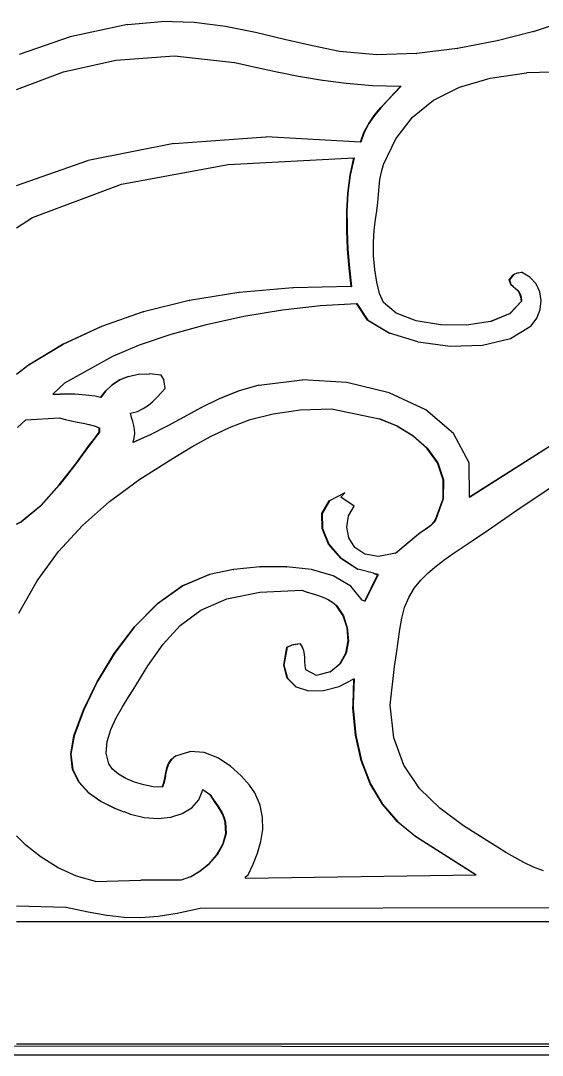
# Model space of a CAD drawing. Header units: inches. Extents: x -343 to 13887, y -13069 to -746.
# Drawn here: x 3403.59 to 3413.24, y -9231.16 to -9212.01 of the extents above; entities that cross this region are included whole.
import ezdxf

# ---------------------------------------------------------------- set-up
doc = ezdxf.new("R2010")
doc.units = ezdxf.units.IN
doc.header["$LTSCALE"] = 17
doc.header["$MEASUREMENT"] = 0
doc.layers.add('OUTLINE', color=1, linetype='Continuous', lineweight=25)

# ---------------------------------------------------------------- blocks, each defined once
blk = doc.blocks.new('fddd')
for p, q in [((-490.929, -3275.041), (-491.987, -3275.269)), ((-490.929, -3275.041), (-490.924, -3275.041)), ((-490.924, -3275.041), (-490.302, -3274.987)), ((-490.302, -3274.987), (-490.299, -3274.987)), ((-490.298, -3274.987), (-490.299, -3274.987)), ((-489.696, -3275.006), (-490.298, -3274.987)), ((-489.117, -3275.08), (-489.696, -3275.006)), ((-488.561, -3275.19), (-489.117, -3275.08)), ((-482.817, -3274.97), (-483.404, -3275.167)), ((-491.992, -3275.269), (-492.935, -3275.596)), ((-491.992, -3275.269), (-491.987, -3275.269)), ((-488.024, -3275.315), (-488.561, -3275.19)), ((-487.507, -3275.438), (-488.024, -3275.315)), ((-483.409, -3275.167), (-484.085, -3275.345)), ((-483.409, -3275.167), (-483.404, -3275.167)), ((-487.006, -3275.538), (-487.507, -3275.438)), ((-484.826, -3275.487), (-485.576, -3275.578)), ((-484.826, -3275.487), (-484.821, -3275.487)), ((-484.09, -3275.345), (-484.821, -3275.487)), ((-484.09, -3275.345), (-484.085, -3275.345)), ((-492.113, -3275.916), (-491.142, -3275.698)), ((-491.142, -3275.698), (-490.057, -3275.621)), ((-490.057, -3275.621), (-488.945, -3275.746)), ((-486.316, -3275.601), (-487.006, -3275.538)), ((-485.581, -3275.578), (-486.316, -3275.601)), ((-485.581, -3275.578), (-485.576, -3275.578)), ((-488.945, -3275.746), (-488.941, -3275.746)), ((-488.941, -3275.746), (-488.532, -3275.834)), ((-488.532, -3275.834), (-488.527, -3275.834)), ((-488.527, -3275.834), (-488.132, -3275.921)), ((-492.984, -3276.244), (-492.113, -3275.916)), ((-488.132, -3275.921), (-488.127, -3275.921)), ((-488.127, -3275.921), (-487.733, -3276.002)), ((-487.733, -3276.002), (-487.728, -3276.002)), ((-487.728, -3276.002), (-487.321, -3276.073)), ((-487.321, -3276.073), (-487.316, -3276.073)), ((-487.316, -3276.073), (-486.882, -3276.129)), ((-484.786, -3276.198), (-484.214, -3276.031)), ((-484.214, -3276.031), (-483.542, -3275.937)), ((-482.766, -3275.912), (-483.542, -3275.937)), ((-486.882, -3276.129), (-486.877, -3276.129)), ((-486.877, -3276.129), (-486.403, -3276.167)), ((-486.403, -3276.167), (-486.398, -3276.167)), ((-486.398, -3276.167), (-485.871, -3276.181)), ((-485.993, -3276.313), (-485.871, -3276.181)), ((-485.866, -3276.181), (-485.988, -3276.313)), ((-485.871, -3276.181), (-485.866, -3276.181)), ((-485.264, -3276.439), (-484.786, -3276.198)), ((-486.243, -3276.58), (-486.119, -3276.445)), ((-486.114, -3276.445), (-486.238, -3276.58)), ((-486.119, -3276.445), (-485.993, -3276.313)), ((-486.119, -3276.445), (-486.114, -3276.445)), ((-485.988, -3276.313), (-486.114, -3276.445)), ((-485.993, -3276.313), (-485.988, -3276.313)), ((-485.654, -3276.757), (-485.264, -3276.439)), ((-486.361, -3276.722), (-486.243, -3276.58)), ((-486.238, -3276.58), (-486.356, -3276.722)), ((-486.243, -3276.58), (-486.238, -3276.58)), ((-486.465, -3276.873), (-486.361, -3276.722)), ((-486.356, -3276.722), (-486.461, -3276.873)), ((-486.361, -3276.722), (-486.356, -3276.722)), ((-485.96, -3277.154), (-485.654, -3276.757)), ((-486.614, -3277.218), (-486.552, -3277.038)), ((-486.547, -3277.038), (-486.61, -3277.218)), ((-486.552, -3277.038), (-486.465, -3276.873)), ((-486.552, -3277.038), (-486.547, -3277.038)), ((-486.461, -3276.873), (-486.547, -3277.038)), ((-486.465, -3276.873), (-486.461, -3276.873)), ((-490.069, -3277.241), (-491.659, -3277.559)), ((-490.069, -3277.241), (-490.064, -3277.241)), ((-490.064, -3277.241), (-488.366, -3277.122)), ((-488.366, -3277.122), (-488.363, -3277.122)), ((-488.361, -3277.122), (-488.363, -3277.122)), ((-486.614, -3277.218), (-488.361, -3277.122)), ((-486.61, -3277.218), (-486.614, -3277.218)), ((-486.188, -3277.633), (-485.96, -3277.154)), ((-492.984, -3278.022), (-491.664, -3277.559)), ((-491.664, -3277.559), (-491.659, -3277.559)), ((-491.04, -3277.998), (-489.063, -3277.629)), ((-489.063, -3277.629), (-486.739, -3277.509)), ((-486.809, -3277.828), (-486.739, -3277.509)), ((-486.734, -3277.508), (-486.805, -3277.828)), ((-486.739, -3277.509), (-486.734, -3277.508)), ((-486.256, -3277.908), (-486.23, -3277.77)), ((-486.23, -3277.77), (-486.188, -3277.633)), ((-492.689, -3278.614), (-491.04, -3277.998)), ((-486.852, -3278.161), (-486.809, -3277.828)), ((-486.805, -3277.828), (-486.848, -3278.161)), ((-486.809, -3277.828), (-486.805, -3277.828)), ((-486.273, -3278.046), (-486.256, -3277.908)), ((-486.871, -3278.503), (-486.852, -3278.161)), ((-486.848, -3278.161), (-486.867, -3278.503)), ((-486.852, -3278.161), (-486.848, -3278.161)), ((-486.296, -3278.334), (-486.284, -3278.188)), ((-486.284, -3278.188), (-486.273, -3278.046)), ((-486.311, -3278.487), (-486.296, -3278.334)), ((-486.871, -3278.503), (-486.867, -3278.503)), ((-486.871, -3278.755), (-486.871, -3278.503)), ((-486.867, -3278.503), (-486.866, -3278.755)), ((-486.337, -3278.649), (-486.311, -3278.487)), ((-492.984, -3278.803), (-492.689, -3278.614)), ((-486.866, -3278.755), (-486.871, -3278.755)), ((-486.87, -3278.852), (-486.871, -3278.755)), ((-486.866, -3278.755), (-486.866, -3278.852)), ((-486.364, -3278.846), (-486.337, -3278.649)), ((-486.87, -3278.852), (-486.866, -3278.852)), ((-486.854, -3279.202), (-486.87, -3278.852)), ((-486.866, -3278.852), (-486.849, -3279.202)), ((-486.376, -3279.077), (-486.364, -3278.846)), ((-486.373, -3279.325), (-486.376, -3279.077)), ((-486.854, -3279.202), (-486.849, -3279.202)), ((-486.825, -3279.551), (-486.854, -3279.202)), ((-486.849, -3279.202), (-486.82, -3279.551)), ((-486.353, -3279.576), (-486.373, -3279.325)), ((-486.825, -3279.551), (-486.82, -3279.551)), ((-486.788, -3279.893), (-486.825, -3279.551)), ((-486.82, -3279.551), (-486.783, -3279.893)), ((-486.316, -3279.813), (-486.353, -3279.576)), ((-483.862, -3279.769), (-483.835, -3279.733)), ((-483.83, -3279.733), (-483.857, -3279.769)), ((-483.835, -3279.733), (-483.814, -3279.704)), ((-483.835, -3279.733), (-483.83, -3279.733)), ((-483.809, -3279.704), (-483.83, -3279.733)), ((-483.814, -3279.704), (-483.794, -3279.681)), ((-483.814, -3279.704), (-483.809, -3279.704)), ((-483.79, -3279.681), (-483.809, -3279.704)), ((-483.794, -3279.681), (-483.772, -3279.663)), ((-483.794, -3279.681), (-483.79, -3279.681)), ((-483.767, -3279.663), (-483.79, -3279.681)), ((-483.772, -3279.663), (-483.741, -3279.648)), ((-483.772, -3279.663), (-483.767, -3279.663)), ((-483.736, -3279.648), (-483.767, -3279.663)), ((-483.741, -3279.648), (-483.736, -3279.648)), ((-483.698, -3279.635), (-483.736, -3279.648)), ((-483.698, -3279.635), (-483.694, -3279.635)), ((-483.694, -3279.635), (-483.639, -3279.624)), ((-483.639, -3279.624), (-483.638, -3279.624)), ((-483.638, -3279.624), (-483.634, -3279.624)), ((-483.48, -3279.716), (-483.634, -3279.624)), ((-483.367, -3279.84), (-483.48, -3279.716)), ((-487.867, -3279.914), (-488.861, -3280.001)), ((-487.867, -3279.914), (-487.862, -3279.914)), ((-486.788, -3279.893), (-487.862, -3279.914)), ((-486.788, -3279.893), (-486.783, -3279.893)), ((-486.262, -3280.02), (-486.316, -3279.813)), ((-483.837, -3279.852), (-483.862, -3279.769)), ((-483.862, -3279.769), (-483.857, -3279.769)), ((-483.857, -3279.769), (-483.832, -3279.852)), ((-483.793, -3279.891), (-483.837, -3279.852)), ((-483.837, -3279.852), (-483.832, -3279.852)), ((-483.832, -3279.852), (-483.788, -3279.891)), ((-483.753, -3279.925), (-483.793, -3279.891)), ((-483.793, -3279.891), (-483.788, -3279.891)), ((-483.788, -3279.891), (-483.748, -3279.925)), ((-483.718, -3279.956), (-483.753, -3279.925)), ((-483.753, -3279.925), (-483.748, -3279.925)), ((-483.748, -3279.925), (-483.713, -3279.956)), ((-483.297, -3279.988), (-483.367, -3279.84)), ((-488.866, -3280.001), (-489.783, -3280.151)), ((-488.866, -3280.001), (-488.861, -3280.001)), ((-486.188, -3280.184), (-486.262, -3280.02)), ((-483.718, -3279.956), (-483.713, -3279.956)), ((-483.688, -3279.991), (-483.718, -3279.956)), ((-483.713, -3279.956), (-483.684, -3279.991)), ((-483.688, -3279.991), (-483.684, -3279.991)), ((-483.665, -3280.034), (-483.688, -3279.991)), ((-483.684, -3279.991), (-483.66, -3280.034)), ((-483.665, -3280.034), (-483.66, -3280.034)), ((-483.648, -3280.09), (-483.665, -3280.034)), ((-483.66, -3280.034), (-483.643, -3280.09)), ((-483.648, -3280.09), (-483.643, -3280.09)), ((-483.639, -3280.163), (-483.648, -3280.09)), ((-483.643, -3280.09), (-483.634, -3280.163)), ((-483.271, -3280.149), (-483.297, -3279.988)), ((-489.788, -3280.151), (-490.631, -3280.362)), ((-489.788, -3280.151), (-489.783, -3280.151)), ((-488.062, -3280.322), (-487.357, -3280.241)), ((-487.357, -3280.241), (-486.689, -3280.205)), ((-486.689, -3280.205), (-486.684, -3280.204)), ((-486.487, -3280.515), (-486.689, -3280.205)), ((-486.684, -3280.204), (-486.482, -3280.515)), ((-485.957, -3280.387), (-486.188, -3280.184)), ((-483.854, -3280.392), (-483.639, -3280.163)), ((-483.634, -3280.163), (-483.849, -3280.392)), ((-483.639, -3280.163), (-483.634, -3280.163)), ((-483.289, -3280.314), (-483.271, -3280.149)), ((-490.636, -3280.362), (-491.408, -3280.633)), ((-490.636, -3280.362), (-490.631, -3280.362)), ((-489.467, -3280.594), (-488.773, -3280.442)), ((-488.773, -3280.442), (-488.062, -3280.322)), ((-485.586, -3280.528), (-485.957, -3280.387)), ((-484.213, -3280.538), (-483.854, -3280.392)), ((-483.849, -3280.392), (-484.208, -3280.538)), ((-483.854, -3280.392), (-483.849, -3280.392)), ((-483.46, -3280.619), (-483.352, -3280.474)), ((-483.352, -3280.474), (-483.289, -3280.314)), ((-492.121, -3280.961), (-491.413, -3280.633)), ((-491.408, -3280.633), (-492.116, -3280.961)), ((-491.413, -3280.633), (-491.408, -3280.633)), ((-490.119, -3280.771), (-489.467, -3280.594)), ((-486.086, -3280.755), (-486.487, -3280.515)), ((-486.487, -3280.515), (-486.482, -3280.515)), ((-486.482, -3280.515), (-486.081, -3280.755)), ((-485.133, -3280.603), (-485.586, -3280.528)), ((-484.655, -3280.608), (-485.133, -3280.603)), ((-484.213, -3280.538), (-484.655, -3280.608)), ((-484.213, -3280.538), (-484.208, -3280.538)), ((-483.841, -3280.853), (-483.46, -3280.619)), ((-490.704, -3280.968), (-490.119, -3280.771)), ((-486.086, -3280.755), (-486.081, -3280.755)), ((-485.553, -3280.917), (-486.081, -3280.755)), ((-484.36, -3280.975), (-483.841, -3280.853)), ((-492.764, -3281.345), (-492.121, -3280.961)), ((-492.116, -3280.961), (-492.759, -3281.345)), ((-492.121, -3280.961), (-492.116, -3280.961)), ((-491.197, -3281.179), (-490.704, -3280.968)), ((-485.553, -3280.917), (-485.548, -3280.917)), ((-485.548, -3280.917), (-484.957, -3280.993)), ((-484.957, -3280.993), (-484.36, -3280.975)), ((-492.09, -3281.677), (-491.197, -3281.179)), ((-492.759, -3281.345), (-492.984, -3281.517)), ((-492.984, -3281.513), (-492.764, -3281.345)), ((-492.764, -3281.345), (-492.759, -3281.345)), ((-491.215, -3281.712), (-491.074, -3281.621)), ((-491.07, -3281.621), (-491.21, -3281.712)), ((-491.074, -3281.621), (-490.913, -3281.554)), ((-491.074, -3281.621), (-491.07, -3281.621)), ((-490.908, -3281.554), (-491.07, -3281.621)), ((-490.913, -3281.554), (-490.908, -3281.554)), ((-490.908, -3281.554), (-490.73, -3281.513)), ((-490.73, -3281.513), (-490.725, -3281.513)), ((-490.725, -3281.513), (-490.529, -3281.505)), ((-490.529, -3281.505), (-490.528, -3281.505)), ((-490.528, -3281.505), (-490.524, -3281.505)), ((-490.305, -3281.532), (-490.524, -3281.505)), ((-490.255, -3281.615), (-490.305, -3281.532)), ((-490.23, -3281.781), (-490.255, -3281.615)), ((-488.494, -3281.718), (-487.695, -3281.619)), ((-487.695, -3281.619), (-487.692, -3281.619)), ((-487.692, -3281.619), (-487.69, -3281.619)), ((-486.867, -3281.669), (-487.69, -3281.619)), ((-492.313, -3281.884), (-492.09, -3281.677)), ((-491.425, -3281.946), (-491.332, -3281.822)), ((-491.327, -3281.822), (-491.42, -3281.946)), ((-491.332, -3281.822), (-491.215, -3281.712)), ((-491.332, -3281.822), (-491.327, -3281.822)), ((-491.21, -3281.712), (-491.327, -3281.822)), ((-491.215, -3281.712), (-491.21, -3281.712)), ((-490.306, -3281.86), (-490.23, -3281.781)), ((-489.238, -3281.97), (-488.886, -3281.83)), ((-488.881, -3281.83), (-489.234, -3281.97)), ((-488.886, -3281.83), (-488.881, -3281.83)), ((-488.499, -3281.718), (-488.881, -3281.83)), ((-488.499, -3281.718), (-488.494, -3281.718)), ((-486.087, -3281.859), (-486.867, -3281.669)), ((-492.313, -3281.884), (-492.177, -3281.884)), ((-492.177, -3281.884), (-492.175, -3281.884)), ((-492.173, -3281.884), (-492.175, -3281.884)), ((-492.035, -3281.884), (-492.173, -3281.884)), ((-491.9, -3281.887), (-492.035, -3281.884)), ((-491.77, -3281.894), (-491.9, -3281.887)), ((-491.646, -3281.906), (-491.77, -3281.894)), ((-491.529, -3281.923), (-491.646, -3281.906)), ((-491.425, -3281.946), (-491.529, -3281.923)), ((-491.42, -3281.946), (-491.425, -3281.946)), ((-490.542, -3282.089), (-490.458, -3282.017)), ((-490.458, -3282.017), (-490.381, -3281.94)), ((-490.381, -3281.94), (-490.306, -3281.86)), ((-489.566, -3282.13), (-489.238, -3281.97)), ((-489.234, -3281.97), (-489.561, -3282.13)), ((-489.238, -3281.97), (-489.234, -3281.97)), ((-485.409, -3282.177), (-486.087, -3281.859)), ((-490.875, -3282.237), (-490.746, -3282.202)), ((-490.746, -3282.202), (-490.637, -3282.151)), ((-490.637, -3282.151), (-490.542, -3282.089)), ((-489.879, -3282.301), (-489.566, -3282.13)), ((-489.561, -3282.13), (-489.875, -3282.301)), ((-489.566, -3282.13), (-489.561, -3282.13)), ((-488.23, -3282.246), (-487.735, -3282.177)), ((-487.735, -3282.177), (-487.155, -3282.154)), ((-487.155, -3282.154), (-486.267, -3282.341)), ((-484.895, -3282.612), (-485.409, -3282.177)), ((-492.966, -3282.502), (-492.809, -3282.361)), ((-492.809, -3282.361), (-492.189, -3282.32)), ((-492.189, -3282.32), (-492.083, -3282.352)), ((-492.083, -3282.352), (-492.078, -3282.352)), ((-492.078, -3282.352), (-491.97, -3282.378)), ((-491.97, -3282.378), (-491.965, -3282.378)), ((-491.965, -3282.378), (-491.859, -3282.4)), ((-491.859, -3282.4), (-491.854, -3282.4)), ((-491.854, -3282.4), (-491.749, -3282.421)), ((-490.853, -3282.314), (-490.875, -3282.237)), ((-490.83, -3282.389), (-490.853, -3282.314)), ((-490.812, -3282.463), (-490.83, -3282.389)), ((-490.188, -3282.471), (-489.879, -3282.301)), ((-489.875, -3282.301), (-490.183, -3282.471)), ((-489.879, -3282.301), (-489.875, -3282.301)), ((-489.042, -3282.499), (-488.66, -3282.356)), ((-488.66, -3282.356), (-488.23, -3282.246)), ((-485.947, -3282.473), (-486.267, -3282.341)), ((-486.267, -3282.341), (-486.263, -3282.341)), ((-486.263, -3282.341), (-485.942, -3282.473)), ((-491.749, -3282.421), (-491.744, -3282.421)), ((-491.744, -3282.421), (-491.643, -3282.443)), ((-491.643, -3282.443), (-491.639, -3282.443)), ((-491.639, -3282.443), (-491.543, -3282.471)), ((-491.553, -3282.722), (-491.45, -3282.589)), ((-491.445, -3282.589), (-491.55, -3282.724)), ((-491.543, -3282.471), (-491.538, -3282.471)), ((-491.538, -3282.471), (-491.45, -3282.506)), ((-491.45, -3282.506), (-491.445, -3282.506)), ((-491.45, -3282.589), (-491.45, -3282.506)), ((-491.45, -3282.589), (-491.445, -3282.589)), ((-491.445, -3282.506), (-491.445, -3282.589)), ((-490.799, -3282.538), (-490.812, -3282.463)), ((-490.795, -3282.614), (-490.799, -3282.538)), ((-490.501, -3282.633), (-490.188, -3282.471)), ((-490.183, -3282.471), (-490.497, -3282.633)), ((-490.188, -3282.471), (-490.183, -3282.471)), ((-489.394, -3282.669), (-489.042, -3282.499)), ((-485.947, -3282.473), (-485.942, -3282.473)), ((-485.646, -3282.656), (-485.947, -3282.473)), ((-485.942, -3282.473), (-485.641, -3282.656)), ((-484.606, -3283.154), (-484.895, -3282.612)), ((-482.642, -3282.548), (-484.601, -3283.792)), ((-484.601, -3283.789), (-482.647, -3282.548)), ((-491.636, -3282.829), (-491.553, -3282.722)), ((-491.55, -3282.724), (-491.631, -3282.829)), ((-491.55, -3282.724), (-491.553, -3282.722)), ((-490.497, -3282.633), (-490.825, -3282.776)), ((-490.825, -3282.774), (-490.501, -3282.633)), ((-490.825, -3282.774), (-490.803, -3282.693)), ((-490.825, -3282.776), (-490.825, -3282.774)), ((-490.803, -3282.693), (-490.795, -3282.614)), ((-490.501, -3282.633), (-490.497, -3282.633)), ((-489.735, -3282.861), (-489.394, -3282.669)), ((-485.646, -3282.656), (-485.641, -3282.656)), ((-485.387, -3282.885), (-485.646, -3282.656)), ((-485.641, -3282.656), (-485.382, -3282.885)), ((-491.887, -3283.173), (-491.636, -3282.829)), ((-491.631, -3282.829), (-491.882, -3283.173)), ((-491.636, -3282.829), (-491.631, -3282.829)), ((-490.081, -3283.066), (-489.735, -3282.861)), ((-485.387, -3282.885), (-485.382, -3282.885)), ((-485.192, -3283.158), (-485.387, -3282.885)), ((-485.382, -3282.885), (-485.188, -3283.158)), ((-492.19, -3283.564), (-491.887, -3283.173)), ((-491.882, -3283.173), (-492.185, -3283.564)), ((-491.887, -3283.173), (-491.882, -3283.173)), ((-490.702, -3283.459), (-490.081, -3283.066)), ((-485.192, -3283.158), (-485.188, -3283.158)), ((-485.086, -3283.471), (-485.192, -3283.158)), ((-485.188, -3283.158), (-485.081, -3283.471)), ((-484.601, -3283.789), (-484.606, -3283.154)), ((-492.531, -3283.943), (-492.19, -3283.564)), ((-492.185, -3283.564), (-492.527, -3283.943)), ((-492.19, -3283.564), (-492.185, -3283.564)), ((-491.261, -3283.871), (-490.702, -3283.459)), ((-485.089, -3283.822), (-485.086, -3283.471)), ((-485.086, -3283.471), (-485.081, -3283.471)), ((-485.081, -3283.471), (-485.084, -3283.822)), ((-483.336, -3283.771), (-483.028, -3283.565)), ((-487.196, -3283.86), (-486.912, -3283.709)), ((-486.916, -3283.714), (-487.191, -3283.86)), ((-486.982, -3283.792), (-486.907, -3283.709)), ((-486.912, -3283.709), (-486.916, -3283.714)), ((-486.907, -3283.709), (-486.916, -3283.714)), ((-486.912, -3283.709), (-486.907, -3283.709)), ((-492.899, -3284.25), (-492.531, -3283.943)), ((-492.527, -3283.943), (-492.894, -3284.25)), ((-492.531, -3283.943), (-492.527, -3283.943)), ((-491.762, -3284.314), (-491.261, -3283.871)), ((-487.329, -3284.093), (-487.196, -3283.86)), ((-487.191, -3283.86), (-487.324, -3284.093)), ((-487.196, -3283.86), (-487.191, -3283.86)), ((-486.734, -3283.958), (-486.982, -3283.792)), ((-485.226, -3284.207), (-485.089, -3283.822)), ((-485.084, -3283.822), (-485.221, -3284.207)), ((-485.089, -3283.822), (-485.084, -3283.822)), ((-484.601, -3283.792), (-484.601, -3283.789)), ((-483.642, -3283.979), (-483.336, -3283.771)), ((-487.329, -3284.093), (-487.324, -3284.093)), ((-487.327, -3284.372), (-487.329, -3284.093)), ((-487.324, -3284.093), (-487.322, -3284.372)), ((-486.872, -3284.344), (-486.84, -3284.139)), ((-486.84, -3284.139), (-486.734, -3283.958)), ((-483.945, -3284.188), (-483.642, -3283.979)), ((-492.894, -3284.25), (-492.984, -3284.291)), ((-492.984, -3284.289), (-492.899, -3284.25)), ((-492.899, -3284.25), (-492.894, -3284.25)), ((-492.207, -3284.799), (-491.762, -3284.314)), ((-485.346, -3284.337), (-485.299, -3284.299)), ((-485.295, -3284.299), (-485.341, -3284.337)), ((-485.299, -3284.299), (-485.258, -3284.256)), ((-485.299, -3284.299), (-485.295, -3284.299)), ((-485.254, -3284.256), (-485.295, -3284.299)), ((-485.258, -3284.256), (-485.226, -3284.207)), ((-485.258, -3284.256), (-485.254, -3284.256)), ((-485.221, -3284.207), (-485.254, -3284.256)), ((-485.226, -3284.207), (-485.221, -3284.207)), ((-484.248, -3284.396), (-483.945, -3284.188)), ((-487.327, -3284.372), (-487.322, -3284.372)), ((-487.206, -3284.661), (-487.327, -3284.372)), ((-487.322, -3284.372), (-487.201, -3284.661)), ((-486.83, -3284.546), (-486.872, -3284.344)), ((-485.97, -3284.829), (-485.548, -3284.477)), ((-485.543, -3284.477), (-485.965, -3284.829)), ((-485.548, -3284.477), (-485.5, -3284.44)), ((-485.548, -3284.477), (-485.543, -3284.477)), ((-485.495, -3284.44), (-485.543, -3284.477)), ((-485.5, -3284.44), (-485.449, -3284.406)), ((-485.5, -3284.44), (-485.495, -3284.44)), ((-485.444, -3284.406), (-485.495, -3284.44)), ((-485.449, -3284.406), (-485.397, -3284.372)), ((-485.449, -3284.406), (-485.444, -3284.406)), ((-485.392, -3284.372), (-485.444, -3284.406)), ((-485.397, -3284.372), (-485.346, -3284.337)), ((-485.397, -3284.372), (-485.392, -3284.372)), ((-485.341, -3284.337), (-485.392, -3284.372)), ((-485.346, -3284.337), (-485.341, -3284.337)), ((-484.552, -3284.601), (-484.248, -3284.396)), ((-487.206, -3284.661), (-487.201, -3284.661)), ((-486.983, -3284.923), (-487.206, -3284.661)), ((-487.201, -3284.661), (-486.978, -3284.923)), ((-486.718, -3284.721), (-486.83, -3284.546)), ((-484.882, -3284.822), (-484.715, -3284.71)), ((-484.715, -3284.71), (-484.552, -3284.601)), ((-492.599, -3285.337), (-492.207, -3284.799)), ((-486.535, -3284.844), (-486.718, -3284.721)), ((-486.283, -3284.888), (-486.535, -3284.844)), ((-485.97, -3284.829), (-486.283, -3284.888)), ((-485.97, -3284.829), (-485.965, -3284.829)), ((-485.048, -3284.94), (-484.882, -3284.822)), ((-488.48, -3285.081), (-488.959, -3285.131)), ((-488.48, -3285.081), (-488.475, -3285.081)), ((-487.993, -3285.079), (-488.475, -3285.081)), ((-487.993, -3285.079), (-487.988, -3285.079)), ((-487.526, -3285.133), (-487.988, -3285.079)), ((-486.673, -3285.123), (-486.983, -3284.923)), ((-486.983, -3284.923), (-486.978, -3284.923)), ((-486.978, -3284.923), (-486.668, -3285.123)), ((-485.361, -3285.192), (-485.209, -3285.062)), ((-485.209, -3285.062), (-485.048, -3284.94)), ((-489.913, -3285.43), (-489.417, -3285.223)), ((-489.412, -3285.223), (-489.908, -3285.43)), ((-489.417, -3285.223), (-489.412, -3285.223)), ((-488.964, -3285.131), (-489.412, -3285.223)), ((-488.964, -3285.131), (-488.959, -3285.131)), ((-487.12, -3285.25), (-487.526, -3285.133)), ((-486.796, -3285.436), (-487.12, -3285.25)), ((-486.673, -3285.123), (-486.668, -3285.123)), ((-486.376, -3285.2), (-486.668, -3285.123)), ((-486.539, -3285.719), (-486.299, -3285.237)), ((-486.295, -3285.238), (-486.535, -3285.721)), ((-486.37, -3285.203), (-486.376, -3285.2)), ((-486.292, -3285.223), (-486.37, -3285.203)), ((-486.299, -3285.237), (-486.37, -3285.203)), ((-486.299, -3285.237), (-486.292, -3285.223)), ((-486.295, -3285.238), (-486.299, -3285.237)), ((-486.287, -3285.223), (-486.295, -3285.238)), ((-486.292, -3285.223), (-486.287, -3285.223)), ((-485.498, -3285.328), (-485.361, -3285.192)), ((-492.939, -3285.938), (-492.599, -3285.337)), ((-490.377, -3285.765), (-489.913, -3285.43)), ((-489.908, -3285.43), (-490.372, -3285.765)), ((-489.913, -3285.43), (-489.908, -3285.43)), ((-486.8, -3285.437), (-486.799, -3285.438)), ((-486.585, -3285.7), (-486.796, -3285.436)), ((-485.724, -3285.647), (-485.618, -3285.472)), ((-485.618, -3285.472), (-485.498, -3285.328)), ((-489.572, -3285.885), (-489.09, -3285.676)), ((-489.09, -3285.676), (-488.477, -3285.55)), ((-488.477, -3285.55), (-487.701, -3285.513)), ((-487.701, -3285.513), (-487.601, -3285.549)), ((-487.601, -3285.549), (-487.596, -3285.549)), ((-487.596, -3285.549), (-487.497, -3285.582)), ((-487.497, -3285.582), (-487.493, -3285.582)), ((-487.493, -3285.582), (-487.397, -3285.614)), ((-487.397, -3285.614), (-487.392, -3285.614)), ((-487.392, -3285.614), (-487.301, -3285.65)), ((-487.301, -3285.65), (-487.297, -3285.65)), ((-487.212, -3285.691), (-487.301, -3285.65)), ((-487.297, -3285.65), (-487.208, -3285.691)), ((-485.799, -3285.833), (-485.724, -3285.647)), ((-490.8, -3286.194), (-490.377, -3285.765)), ((-490.372, -3285.765), (-490.796, -3286.194)), ((-490.377, -3285.765), (-490.372, -3285.765)), ((-487.132, -3285.741), (-487.212, -3285.691)), ((-487.212, -3285.691), (-487.208, -3285.691)), ((-487.208, -3285.691), (-487.127, -3285.741)), ((-487.061, -3285.804), (-487.132, -3285.741)), ((-487.132, -3285.741), (-487.127, -3285.741)), ((-487.127, -3285.741), (-487.056, -3285.804)), ((-487.061, -3285.804), (-487.056, -3285.804)), ((-486.938, -3285.987), (-487.061, -3285.804)), ((-487.056, -3285.804), (-486.933, -3285.987)), ((-486.539, -3285.719), (-486.585, -3285.7)), ((-486.535, -3285.721), (-486.539, -3285.719)), ((-485.851, -3286.03), (-485.799, -3285.833)), ((-489.955, -3286.167), (-489.572, -3285.885)), ((-486.865, -3286.21), (-486.938, -3285.987)), ((-486.938, -3285.987), (-486.933, -3285.987)), ((-486.933, -3285.987), (-486.86, -3286.21)), ((-485.888, -3286.238), (-485.851, -3286.03)), ((-491.175, -3286.687), (-490.8, -3286.194)), ((-490.796, -3286.194), (-491.17, -3286.687)), ((-490.8, -3286.194), (-490.796, -3286.194)), ((-490.27, -3286.512), (-489.955, -3286.167)), ((-486.865, -3286.21), (-486.86, -3286.21)), ((-486.846, -3286.448), (-486.865, -3286.21)), ((-486.86, -3286.21), (-486.841, -3286.448)), ((-485.949, -3286.685), (-485.888, -3286.238)), ((-490.55, -3286.913), (-490.27, -3286.512)), ((-488.038, -3286.903), (-487.978, -3286.571)), ((-487.974, -3286.571), (-488.033, -3286.903)), ((-487.978, -3286.571), (-487.946, -3286.555)), ((-487.978, -3286.571), (-487.974, -3286.571)), ((-487.942, -3286.555), (-487.974, -3286.571)), ((-487.946, -3286.555), (-487.918, -3286.542)), ((-487.946, -3286.555), (-487.942, -3286.555)), ((-487.913, -3286.542), (-487.942, -3286.555)), ((-487.918, -3286.542), (-487.891, -3286.531)), ((-487.918, -3286.542), (-487.913, -3286.542)), ((-487.886, -3286.531), (-487.913, -3286.542)), ((-487.891, -3286.531), (-487.886, -3286.531)), ((-487.861, -3286.523), (-487.886, -3286.531)), ((-487.861, -3286.523), (-487.856, -3286.523)), ((-487.827, -3286.516), (-487.856, -3286.523)), ((-487.827, -3286.516), (-487.822, -3286.516)), ((-487.784, -3286.512), (-487.822, -3286.516)), ((-487.784, -3286.512), (-487.779, -3286.512)), ((-487.73, -3286.509), (-487.779, -3286.512)), ((-487.73, -3286.509), (-487.726, -3286.509)), ((-487.687, -3286.57), (-487.726, -3286.509)), ((-487.664, -3286.633), (-487.687, -3286.57)), ((-487.653, -3286.698), (-487.664, -3286.633)), ((-486.888, -3286.678), (-486.846, -3286.448)), ((-486.841, -3286.448), (-486.883, -3286.678)), ((-486.846, -3286.448), (-486.841, -3286.448)), ((-491.492, -3287.208), (-491.175, -3286.687)), ((-491.17, -3286.687), (-491.487, -3287.208)), ((-491.175, -3286.687), (-491.17, -3286.687)), ((-487.649, -3286.765), (-487.653, -3286.698)), ((-487.646, -3286.835), (-487.649, -3286.765)), ((-486.996, -3286.878), (-486.888, -3286.678)), ((-486.883, -3286.678), (-486.992, -3286.878)), ((-486.888, -3286.678), (-486.883, -3286.678)), ((-485.99, -3286.924), (-485.949, -3286.685)), ((-490.825, -3287.359), (-490.55, -3286.913)), ((-488.038, -3286.903), (-488.033, -3286.903)), ((-487.973, -3287.144), (-488.038, -3286.903)), ((-488.033, -3286.903), (-487.969, -3287.144)), ((-487.64, -3286.908), (-487.646, -3286.835)), ((-487.626, -3286.986), (-487.64, -3286.908)), ((-487.428, -3287.09), (-487.626, -3286.986)), ((-487.176, -3287.023), (-486.996, -3286.878)), ((-486.992, -3286.878), (-487.171, -3287.023)), ((-486.996, -3286.878), (-486.992, -3286.878)), ((-486.067, -3287.642), (-485.99, -3286.924)), ((-491.744, -3287.727), (-491.492, -3287.208)), ((-491.487, -3287.208), (-491.739, -3287.727)), ((-491.492, -3287.208), (-491.487, -3287.208)), ((-487.973, -3287.144), (-487.969, -3287.144)), ((-487.812, -3287.3), (-487.973, -3287.144)), ((-487.969, -3287.144), (-487.807, -3287.3)), ((-487.176, -3287.023), (-487.428, -3287.09)), ((-487.176, -3287.023), (-487.171, -3287.023)), ((-487.012, -3287.296), (-486.739, -3287.154)), ((-486.754, -3287.628), (-486.739, -3287.154)), ((-486.734, -3287.152), (-486.749, -3287.626)), ((-486.739, -3287.154), (-486.734, -3287.152)), ((-490.913, -3287.497), (-490.825, -3287.359)), ((-487.812, -3287.3), (-487.807, -3287.3)), ((-487.807, -3287.3), (-487.58, -3287.375)), ((-487.58, -3287.375), (-487.301, -3287.372)), ((-487.301, -3287.372), (-487.012, -3287.296)), ((-491.023, -3287.673), (-490.913, -3287.497)), ((-491.921, -3288.209), (-491.744, -3287.727)), ((-491.739, -3287.727), (-491.916, -3288.209)), ((-491.744, -3287.727), (-491.739, -3287.727)), ((-491.137, -3287.874), (-491.023, -3287.673)), ((-486.756, -3287.691), (-486.754, -3287.628)), ((-486.756, -3287.691), (-486.751, -3287.691)), ((-486.71, -3288.198), (-486.756, -3287.691)), ((-486.749, -3287.626), (-486.754, -3287.628)), ((-486.749, -3287.626), (-486.751, -3287.691)), ((-486.751, -3287.691), (-486.705, -3288.198)), ((-486.002, -3288.246), (-486.067, -3287.642)), ((-491.237, -3288.092), (-491.137, -3287.874)), ((-491.305, -3288.313), (-491.237, -3288.092)), ((-491.98, -3288.547), (-491.921, -3288.209)), ((-491.916, -3288.209), (-491.975, -3288.547)), ((-491.921, -3288.209), (-491.916, -3288.209)), ((-491.322, -3288.529), (-491.305, -3288.313)), ((-486.71, -3288.198), (-486.705, -3288.198)), ((-486.603, -3288.668), (-486.71, -3288.198)), ((-486.705, -3288.198), (-486.598, -3288.668)), ((-485.815, -3288.753), (-486.002, -3288.246)), ((-491.98, -3288.547), (-491.975, -3288.547)), ((-491.944, -3288.832), (-491.98, -3288.547)), ((-491.975, -3288.547), (-491.939, -3288.832)), ((-491.272, -3288.728), (-491.322, -3288.529)), ((-490.032, -3288.583), (-489.776, -3288.499)), ((-489.776, -3288.499), (-489.772, -3288.499)), ((-489.776, -3288.499), (-489.771, -3288.499)), ((-489.771, -3288.499), (-489.772, -3288.499)), ((-489.508, -3288.52), (-489.771, -3288.499)), ((-489.254, -3288.62), (-489.508, -3288.52)), ((-491.204, -3288.829), (-491.272, -3288.728)), ((-490.201, -3288.804), (-490.17, -3288.721)), ((-490.165, -3288.721), (-490.197, -3288.804)), ((-490.17, -3288.721), (-490.118, -3288.646)), ((-490.17, -3288.721), (-490.165, -3288.721)), ((-490.113, -3288.646), (-490.165, -3288.721)), ((-490.118, -3288.646), (-490.037, -3288.583)), ((-490.118, -3288.646), (-490.113, -3288.646)), ((-490.032, -3288.583), (-490.113, -3288.646)), ((-490.037, -3288.583), (-490.032, -3288.583)), ((-489.022, -3288.772), (-489.254, -3288.62)), ((-486.436, -3289.096), (-486.603, -3288.668)), ((-486.603, -3288.668), (-486.598, -3288.668)), ((-486.598, -3288.668), (-486.431, -3289.096)), ((-491.944, -3288.832), (-491.939, -3288.832)), ((-491.828, -3289.07), (-491.944, -3288.832)), ((-491.939, -3288.832), (-491.823, -3289.07)), ((-491.097, -3288.921), (-491.204, -3288.829)), ((-490.959, -3289.002), (-491.097, -3288.921)), ((-490.235, -3288.985), (-490.22, -3288.893)), ((-490.216, -3288.893), (-490.23, -3288.985)), ((-490.22, -3288.893), (-490.201, -3288.804)), ((-490.22, -3288.893), (-490.216, -3288.893)), ((-490.197, -3288.804), (-490.216, -3288.893)), ((-490.201, -3288.804), (-490.197, -3288.804)), ((-488.823, -3288.948), (-489.022, -3288.772)), ((-485.525, -3289.182), (-485.815, -3288.753)), ((-491.828, -3289.07), (-491.823, -3289.07)), ((-491.649, -3289.267), (-491.828, -3289.07)), ((-491.823, -3289.07), (-491.644, -3289.267)), ((-490.8, -3289.069), (-490.959, -3289.002)), ((-490.627, -3289.119), (-490.8, -3289.069)), ((-490.451, -3289.152), (-490.627, -3289.119)), ((-490.284, -3289.163), (-490.254, -3289.076)), ((-490.249, -3289.076), (-490.28, -3289.163)), ((-490.254, -3289.076), (-490.235, -3288.985)), ((-490.254, -3289.076), (-490.249, -3289.076)), ((-490.23, -3288.985), (-490.249, -3289.076)), ((-490.235, -3288.985), (-490.23, -3288.985)), ((-488.668, -3289.122), (-488.823, -3288.948)), ((-488.569, -3289.267), (-488.668, -3289.122)), ((-486.436, -3289.096), (-486.431, -3289.096)), ((-486.212, -3289.477), (-486.436, -3289.096)), ((-486.431, -3289.096), (-486.207, -3289.477)), ((-491.649, -3289.267), (-491.644, -3289.267)), ((-491.421, -3289.427), (-491.649, -3289.267)), ((-491.644, -3289.267), (-491.416, -3289.427)), ((-490.284, -3289.163), (-490.451, -3289.152)), ((-490.28, -3289.163), (-490.284, -3289.163)), ((-489.608, -3289.393), (-489.537, -3289.208)), ((-489.537, -3289.208), (-489.536, -3289.205)), ((-489.392, -3289.309), (-489.537, -3289.208)), ((-489.536, -3289.205), (-489.387, -3289.309)), ((-489.392, -3289.309), (-489.387, -3289.309)), ((-489.351, -3289.376), (-489.392, -3289.309)), ((-489.387, -3289.309), (-489.346, -3289.376)), ((-488.472, -3289.494), (-488.569, -3289.267)), ((-485.151, -3289.55), (-485.525, -3289.182)), ((-491.421, -3289.427), (-491.416, -3289.427)), ((-491.159, -3289.557), (-491.421, -3289.427)), ((-491.416, -3289.427), (-491.154, -3289.557)), ((-489.737, -3289.541), (-489.608, -3289.393)), ((-489.351, -3289.376), (-489.346, -3289.376)), ((-489.307, -3289.441), (-489.351, -3289.376)), ((-489.346, -3289.376), (-489.302, -3289.441)), ((-489.307, -3289.441), (-489.302, -3289.441)), ((-489.261, -3289.507), (-489.307, -3289.441)), ((-489.302, -3289.441), (-489.256, -3289.507)), ((-489.261, -3289.507), (-489.256, -3289.507)), ((-489.217, -3289.575), (-489.261, -3289.507)), ((-489.256, -3289.507), (-489.212, -3289.575)), ((-488.428, -3289.721), (-488.472, -3289.494)), ((-486.212, -3289.477), (-486.207, -3289.477)), ((-485.932, -3289.805), (-486.212, -3289.477)), ((-486.207, -3289.477), (-485.927, -3289.805)), ((-491.159, -3289.557), (-491.154, -3289.557)), ((-490.989, -3289.62), (-491.154, -3289.557)), ((-490.987, -3289.619), (-490.989, -3289.62)), ((-490.88, -3289.661), (-490.987, -3289.619)), ((-490.88, -3289.661), (-490.875, -3289.661)), ((-490.875, -3289.661), (-490.622, -3289.723)), ((-490.126, -3289.717), (-489.914, -3289.65)), ((-489.914, -3289.65), (-489.737, -3289.541)), ((-489.217, -3289.575), (-489.212, -3289.575)), ((-489.177, -3289.646), (-489.217, -3289.575)), ((-489.212, -3289.575), (-489.172, -3289.646)), ((-489.177, -3289.646), (-489.172, -3289.646)), ((-489.143, -3289.722), (-489.177, -3289.646)), ((-489.172, -3289.646), (-489.139, -3289.722)), ((-484.713, -3289.877), (-485.151, -3289.55)), ((-490.622, -3289.723), (-490.617, -3289.723)), ((-490.617, -3289.723), (-490.369, -3289.742)), ((-490.367, -3289.741), (-490.369, -3289.742)), ((-490.367, -3289.741), (-490.364, -3289.742)), ((-490.364, -3289.742), (-490.126, -3289.717)), ((-489.143, -3289.722), (-489.139, -3289.722)), ((-489.119, -3289.806), (-489.143, -3289.722)), ((-489.139, -3289.722), (-489.114, -3289.806)), ((-489.11, -3290.019), (-489.119, -3289.806)), ((-489.119, -3289.806), (-489.114, -3289.806)), ((-489.114, -3289.806), (-489.105, -3290.019)), ((-488.426, -3289.946), (-488.428, -3289.721)), ((-485.598, -3290.076), (-485.932, -3289.805)), ((-485.932, -3289.805), (-485.927, -3289.805)), ((-485.927, -3289.805), (-485.593, -3290.076)), ((-484.229, -3290.18), (-484.713, -3289.877)), ((-492.81, -3290.233), (-492.984, -3290.06)), ((-489.166, -3290.223), (-489.11, -3290.019)), ((-489.105, -3290.019), (-489.161, -3290.223)), ((-489.11, -3290.019), (-489.105, -3290.019)), ((-488.46, -3290.167), (-488.426, -3289.946)), ((-485.598, -3290.076), (-485.593, -3290.076)), ((-484.482, -3290.781), (-485.598, -3290.076)), ((-485.593, -3290.076), (-484.477, -3290.781)), ((-492.526, -3290.459), (-492.81, -3290.233)), ((-489.274, -3290.412), (-489.166, -3290.223)), ((-489.161, -3290.223), (-489.269, -3290.412)), ((-489.166, -3290.223), (-489.161, -3290.223)), ((-488.521, -3290.381), (-488.46, -3290.167)), ((-484.079, -3290.271), (-484.229, -3290.18)), ((-483.924, -3290.368), (-484.079, -3290.271)), ((-492.212, -3290.653), (-492.526, -3290.459)), ((-489.418, -3290.579), (-489.274, -3290.412)), ((-489.269, -3290.412), (-489.414, -3290.579)), ((-489.274, -3290.412), (-489.269, -3290.412)), ((-488.601, -3290.587), (-488.521, -3290.381)), ((-483.762, -3290.465), (-483.924, -3290.368)), ((-483.593, -3290.557), (-483.762, -3290.465)), ((-491.875, -3290.805), (-492.212, -3290.653)), ((-489.587, -3290.718), (-489.418, -3290.579)), ((-489.414, -3290.579), (-489.582, -3290.718)), ((-489.418, -3290.579), (-489.414, -3290.579)), ((-488.693, -3290.781), (-488.601, -3290.587)), ((-483.417, -3290.641), (-483.593, -3290.557)), ((-483.232, -3290.71), (-483.417, -3290.641)), ((-491.52, -3290.905), (-491.875, -3290.805)), ((-489.764, -3290.822), (-489.933, -3290.885)), ((-489.764, -3290.822), (-489.587, -3290.718)), ((-489.764, -3290.822), (-489.759, -3290.822)), ((-489.582, -3290.718), (-489.759, -3290.822)), ((-489.587, -3290.718), (-489.582, -3290.718)), ((-488.742, -3290.823), (-488.693, -3290.781)), ((-488.742, -3290.843), (-484.482, -3290.781)), ((-488.742, -3290.843), (-488.742, -3290.823)), ((-484.482, -3290.781), (-484.477, -3290.781)), ((-491.52, -3290.905), (-490.681, -3290.885)), ((-489.933, -3290.885), (-490.681, -3290.885)), ((-492.984, -3291.36), (-492.07, -3291.382)), ((-492.07, -3291.382), (-492.065, -3291.382)), ((-492.065, -3291.382), (-491.659, -3291.47)), ((-490.006, -3291.493), (-489.585, -3291.403)), ((-489.585, -3291.403), (-478.927, -3291.382)), ((-491.659, -3291.47), (-491.654, -3291.47)), ((-491.654, -3291.47), (-491.308, -3291.532)), ((-491.308, -3291.532), (-491.303, -3291.532)), ((-491.303, -3291.532), (-490.992, -3291.568)), ((-490.992, -3291.568), (-490.988, -3291.568)), ((-490.988, -3291.568), (-490.687, -3291.574)), ((-490.686, -3291.574), (-490.687, -3291.574)), ((-490.686, -3291.574), (-490.682, -3291.574)), ((-490.682, -3291.574), (-490.363, -3291.55)), ((-490.363, -3291.55), (-490.006, -3291.493)), ((-478.041, -3291.653), (-492.984, -3291.653)), ((-492.984, -3293.913), (-478.618, -3293.913)), ((-478.555, -3293.975), (-496.801, -3293.954)), ((-465.309, -3294.125), (-499.529, -3294.125))]:
    blk.add_line(p, q)

msp = doc.modelspace()

# ---------------------------------------------------------------- block references
at = {"layer": 'OUTLINE'}
msp.add_blockref('fddd', (3896.495, -5937.038), dxfattribs=at)

doc.saveas('drawing.dxf')
